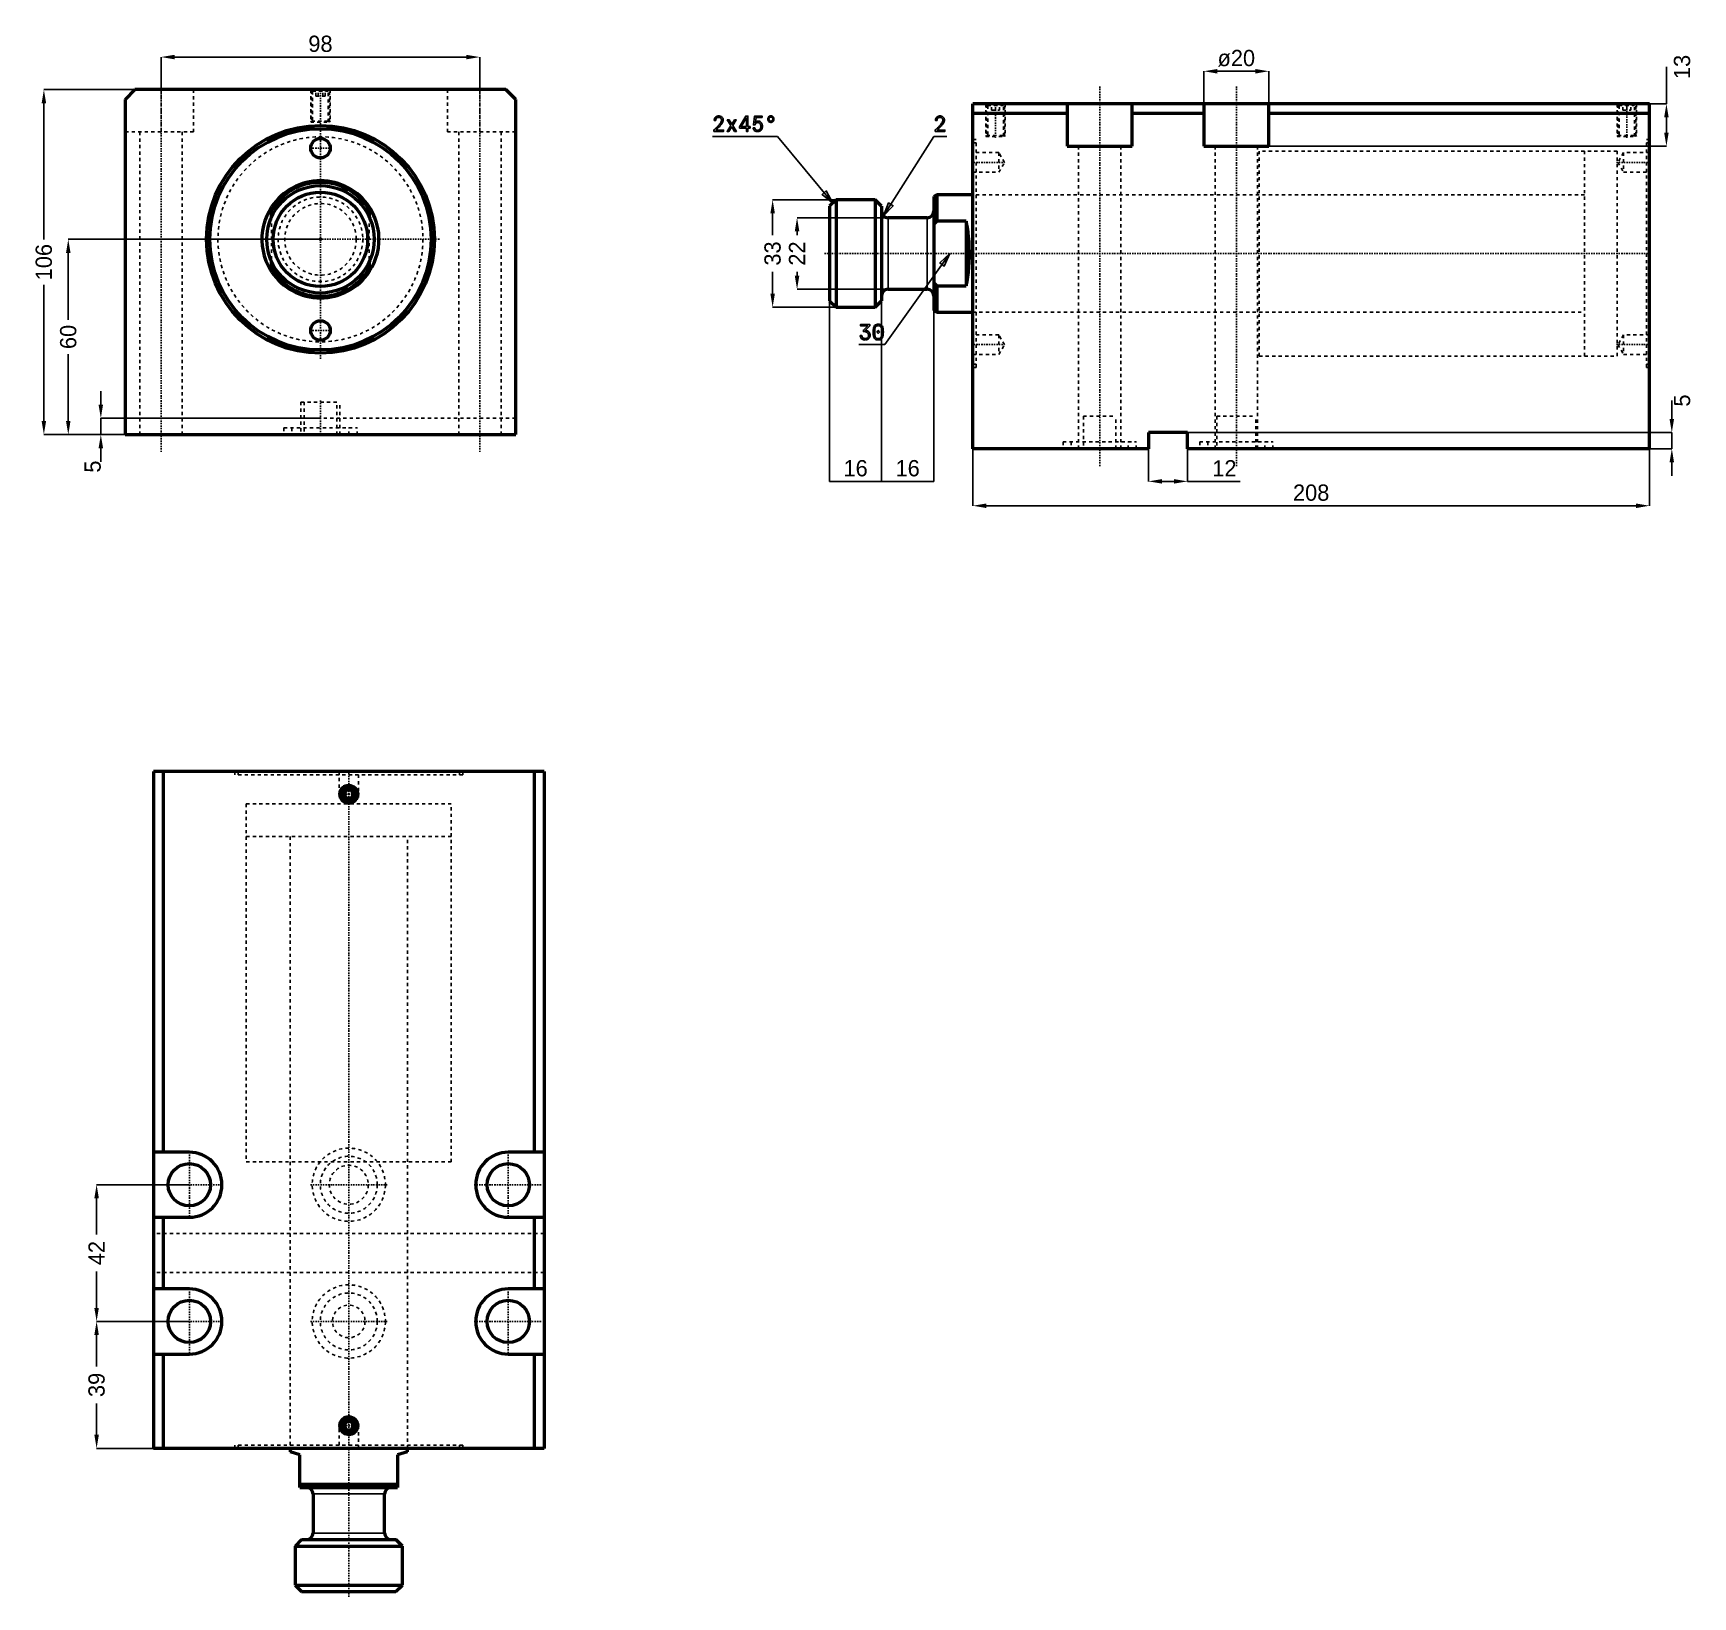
# Model space of a CAD drawing. Header units: millimetres. Extents: x -88 to 422, y -417 to 63.
import ezdxf

# ---------------------------------------------------------------- set-up
doc = ezdxf.new("R2010")
doc.units = ezdxf.units.MM
doc.linetypes.add('Center', pattern=[1.5, 0.45, -0.5, 0.05, -0.5])
doc.linetypes.add('Dashed', pattern=[2, 1, -1])
for name, color, linetype, lineweight in [('2d ConnectionPoints', 7, 'Continuous', 50), ('AM_0', 7, 'Continuous', 50), ('AM_4', 3, 'Continuous', 25), ('AM_5', 3, 'Continuous', 25), ('AM_7', 7, 'Center', 25), ('AM_9', 6, 'Dashed', 25)]:
    doc.layers.add(name, color=color, linetype=linetype, lineweight=lineweight)
doc.dimstyles.new('ISO-25', dxfattribs={"dimtxt": 2.5, "dimasz": 2.5, "dimexe": 1.25, "dimexo": 0.625, "dimtad": 1, "dimtxsty": 'Standard', "dimcen": 2.5, "dimadec": 0, "dimazin": 0, "dimtfac": 1, "dimtmove": 0, "dimatfit": 3, "dimfxl": 0, "dimarcsym": 0})

# ---------------------------------------------------------------- blocks, each defined once
blk = doc.blocks.new('1_JECX_MF_TLA_63_100_0_rod__0_in_JECX_MF_160_TLA_63_100_0__0')
at = {"layer": 'AM_0'}
for p, q in [((-15, 6.87), (-15, 9.95)), ((15, 9.95), (15, 6.87)), ((-15, -9.95), (-15, -6.87)), ((15, -6.87), (15, -9.95))]:
    blk.add_line(p, q, dxfattribs=at)
for points in [[(-15, 9.95), (-15.81, 8.6), (-16.5, 7.19), (-17.06, 5.73), (-17.5, 4.22), (-17.8, 2.68), (-17.97, 1.12), (-17.99, -0.45), (-17.89, -2.02), (-17.64, -3.57), (-17.26, -5.1), (-16.75, -6.58), (-16.12, -8.02), (-15.36, -9.39), (-15, -9.95)], [(15, -9.95), (15.81, -8.6), (16.5, -7.19), (17.06, -5.73), (17.5, -4.22), (17.8, -2.68), (17.97, -1.12), (17.99, 0.45), (17.89, 2.02), (17.64, 3.57), (17.26, 5.1), (16.75, 6.58), (16.12, 8.02), (15.36, 9.39), (15, 9.95)]]:
    blk.add_lwpolyline(points, dxfattribs=at)
for radius in [16.5, 14.5]:
    blk.add_circle((0, 0), radius, dxfattribs=at)
for radius, start, end in [(18, 33.5573, 146.4427), (17.5, 31.0027, 148.9973), (17.5, 211.0027, 328.9973), (18, 213.5573, 326.4427)]:
    blk.add_arc((0, 0), radius, start, end, dxfattribs=at)
at = {"layer": 'AM_9'}
for p, q in [((-15, 6.87), (-15, -6.87)), ((15, 6.87), (15, -6.87))]:
    blk.add_line(p, q, dxfattribs=at)
for radius in [13, 11]:
    blk.add_circle((0, 0), radius, dxfattribs=at)
blk = doc.blocks.new('2_JECX_MF_EXLA_63_100_0_body__0_in_JECX_MF_160_TLA_63_100_0__0')
at = {"layer": 'AM_0'}
for p, q in [((-57, 46), (-60, 43)), ((57, 46), (-57, 46)), ((60, 43), (57, 46)), ((-60, 43), (-60, -60)), ((60, -60), (60, 43)), ((-60, -60), (60, -60))]:
    blk.add_line(p, q, dxfattribs=at)
for centre, radius in [((0, 0), 35), ((0, 0), 34), ((0, 28), 3), ((0, -28), 3)]:
    blk.add_circle(centre, radius, dxfattribs=at)
at = {"layer": 'AM_5', "linetype": 'Dashed'}
for p, q in [((-3, 46), (-3, 36)), ((3, 46), (3, 36))]:
    blk.add_line(p, q, dxfattribs=at)
at = {"layer": 'AM_7'}
for p, q in [((-49, 51.3), (-49, -65.3)), ((49, 51.3), (49, -65.3)), ((0, -36.75), (0, 46.5)), ((-3.15, 28), (3.15, 28)), ((-36.75, 0), (36.75, 0)), ((-3.15, -28), (3.15, -28)), ((0, -49.5), (0, -60.5))]:
    blk.add_line(p, q, dxfattribs=at)
at = {"layer": 'AM_9'}
for p, q in [((-49, 33), (-49, 46)), ((-39, 33), (-39, 46)), ((-3, 46), (-2.73, 45.73)), ((-1.9, 46), (-2.4, 45.5)), ((-1.44, 44), (-1.44, 46)), ((-0.72, 44), (-0.72, 46)), ((0.72, 44), (0.72, 46)), ((1.44, 44), (1.44, 46)), ((2.4, 45.5), (1.9, 46)), ((2.73, 45.73), (3, 46)), ((39, 46), (39, 33)), ((49, 33), (49, 46)), ((-2.73, 45.73), (-2.73, 36.27)), ((-2.73, 45.73), (2.73, 45.73)), ((-2.4, 45.5), (2.4, 45.5)), ((-2.4, 45.5), (-2.4, 36)), ((-1.44, 44), (1.44, 44)), ((2.4, 36), (2.4, 45.5)), ((2.73, 36.27), (2.73, 45.73)), ((-2.73, 36.27), (-3, 36)), ((-3, 36), (3, 36)), ((-2.73, 36.27), (2.73, 36.27)), ((3, 36), (2.73, 36.27)), ((-60, 33), (-39, 33)), ((-55.5, 33), (-55.5, -60)), ((-42.5, -60), (-42.5, 33)), ((39, 33), (60, 33)), ((42.5, 33), (42.5, -60)), ((55.5, -60), (55.5, 33)), ((-6, -50), (6, -50)), ((-6, -50), (-6, -60)), ((-5, -50), (-5, -60)), ((5, -60), (5, -50)), ((6, -60), (6, -50)), ((60, -55), (-60, -55)), ((-11.25, -57.9), (11.25, -57.9)), ((-11.25, -57.9), (-11.25, -60)), ((-8.75, -57.9), (-8.75, -60)), ((8.75, -60), (8.75, -57.9)), ((11.25, -60), (11.25, -57.9))]:
    blk.add_line(p, q, dxfattribs=at)
blk.add_circle((0, 0), 31.5, dxfattribs=at)
blk = doc.blocks.new('*D3')
at = {"layer": 'AM_5', "color": 0, "lineweight": -2}
for p, q in [((-49, 46), (-49, 56)), ((-44.83, 56), (44.83, 56)), ((49, 46), (49, 56))]:
    blk.add_line(p, q, dxfattribs=at)
at = {"layer": 'AM_5', "color": 0}
for points in [[(-44.83, 56.69), (-44.83, 55.31), (-49, 56)], [(44.83, 55.31), (44.83, 56.69), (49, 56)]]:
    blk.add_solid(points, dxfattribs=at)
at = {"layer": 'Defpoints', "color": 0}
for p in [(49, 56), (-49, 46), (49, 46)]:
    blk.add_point(p, dxfattribs=at)
at = {"layer": 'AM_5', "color": 0, "insert": (0, 60.05), "char_height": 5, "attachment_point": 5}
blk.add_mtext('98', dxfattribs=at)
blk = doc.blocks.new('*D4')
at = {"layer": 'AM_5', "color": 0, "lineweight": -2}
for p, q in [((-57, 46), (-85, 46)), ((-85, 41.83), (-85, -0.03)), ((-85, -55.83), (-85, -13.97)), ((-60, -60), (-85, -60))]:
    blk.add_line(p, q, dxfattribs=at)
at = {"layer": 'AM_5', "color": 0}
for points in [[(-84.31, 41.83), (-85.69, 41.83), (-85, 46)], [(-85.69, -55.83), (-84.31, -55.83), (-85, -60)]]:
    blk.add_solid(points, dxfattribs=at)
at = {"layer": 'Defpoints', "color": 0}
for p in [(-57, 46), (-85, -60), (-60, -60)]:
    blk.add_point(p, dxfattribs=at)
at = {"layer": 'AM_5', "color": 0, "insert": (-85, -7), "char_height": 5, "attachment_point": 5, "rotation": 90}
blk.add_mtext('106', dxfattribs=at)
blk = doc.blocks.new('*D5')
at = {"layer": 'AM_5', "color": 0, "lineweight": -2}
for p, q in [((0, 0), (-77.5, 0)), ((-77.5, -4.17), (-77.5, -24.69)), ((-77.5, -55.83), (-77.5, -35.31)), ((-60, -60), (-77.5, -60))]:
    blk.add_line(p, q, dxfattribs=at)
at = {"layer": 'AM_5', "color": 0}
for points in [[(-76.81, -4.17), (-78.19, -4.17), (-77.5, 0)], [(-78.19, -55.83), (-76.81, -55.83), (-77.5, -60)]]:
    blk.add_solid(points, dxfattribs=at)
at = {"layer": 'Defpoints', "color": 0}
for p in [(0, 0), (-77.5, -60), (-60, -60)]:
    blk.add_point(p, dxfattribs=at)
at = {"layer": 'AM_5', "color": 0, "insert": (-77.5, -30), "char_height": 5, "attachment_point": 5, "rotation": 90}
blk.add_mtext('60', dxfattribs=at)
blk = doc.blocks.new('*D6')
at = {"layer": 'AM_5', "color": 0, "lineweight": -2}
for p, q in [((-67.5, -50.83), (-67.5, -46.67)), ((0, -55), (-67.5, -55)), ((-67.5, -55), (-67.5, -60)), ((-60, -60), (-67.5, -60)), ((-67.5, -64.17), (-67.5, -68.33))]:
    blk.add_line(p, q, dxfattribs=at)
at = {"layer": 'AM_5', "color": 0}
for points in [[(-68.19, -50.83), (-66.81, -50.83), (-67.5, -55)], [(-66.81, -64.17), (-68.19, -64.17), (-67.5, -60)]]:
    blk.add_solid(points, dxfattribs=at)
at = {"layer": 'Defpoints', "color": 0}
for p in [(0, -55), (-67.5, -60), (-60, -60)]:
    blk.add_point(p, dxfattribs=at)
at = {"layer": 'AM_5', "color": 0, "insert": (-70, -69.83), "char_height": 5, "attachment_point": 5, "rotation": 90}
blk.add_mtext('5', dxfattribs=at)
blk = doc.blocks.new('1_JECX_MF_TLA_63_100_0_rod__0_in_JECX_MF_160_TLA_63_100_0__4')
at = {"layer": 'AM_0'}
for p, q in [((-18, 0), (-18, -1.03)), ((18, -1.03), (18, 0)), ((-15, -2), (-18, -1.03)), ((-15, -12), (-15, -2)), ((18, -1.03), (15, -2)), ((15, -2), (15, -12)), ((-15, -11), (15, -11)), ((-15, -12), (15, -12)), ((-11, -14), (-11, -26)), ((11, -26), (11, -14)), ((-14.5, -28), (-16.5, -30)), ((-16.5, -30), (16.5, -30)), ((-16.5, -30), (-16.5, -42)), ((-14.5, -28), (14.5, -28)), ((16.5, -30), (14.5, -28)), ((16.5, -42), (16.5, -30)), ((-16.5, -42), (-14.5, -44)), ((-16.5, -42), (16.5, -42)), ((-14.5, -44), (14.5, -44)), ((14.5, -44), (16.5, -42))]:
    blk.add_line(p, q, dxfattribs=at)
for centre, start, end in [((-13, -14), 360, 90), ((13, -14), 90, 180), ((-13, -26), 270, 0), ((13, -26), 180, 270)]:
    blk.add_arc(centre, 2, start, end, dxfattribs=at)
at = {"layer": 'AM_4'}
for p, q in [((-11, -14), (11, -14)), ((-11, -26), (11, -26))]:
    blk.add_line(p, q, dxfattribs=at)
at = {"layer": 'AM_7'}
blk.add_line((0, -45.6), (0, 208.5), dxfattribs=at)
at = {"layer": 'AM_9'}
for p, q in [((-31.5, 198), (31.5, 198)), ((-31.5, 198), (-31.5, 188)), ((31.5, 188), (31.5, 198)), ((-31.5, 188), (31.5, 188)), ((-18, 188), (-18, 0)), ((18, 0), (18, 188))]:
    blk.add_line(p, q, dxfattribs=at)
blk = doc.blocks.new('2_JECX_MF_EXLA_63_100_0_body__0_in_JECX_MF_160_TLA_63_100_0__4')
at = {"layer": 'AM_0'}
for p, q in [((60, 208), (-60, 208)), ((-60, 208), (-60, 0)), ((-57, 208), (-57, 91)), ((57, 208), (57, 91)), ((60, 208), (60, 0)), ((-0.72, 202.25), (-1.44, 201)), ((-1.44, 201), (-0.72, 199.75)), ((0.72, 202.25), (-0.72, 202.25)), ((-0.72, 199.75), (0.72, 199.75)), ((1.44, 201), (0.72, 202.25)), ((0.72, 199.75), (1.44, 201)), ((-49, 91), (-60, 91)), ((60, 91), (49, 91)), ((-60, 71), (-49, 71)), ((-57, 71), (-57, 49)), ((49, 71), (60, 71)), ((57, 71), (57, 49)), ((-49, 49), (-60, 49)), ((60, 49), (49, 49)), ((-60, 29), (-49, 29)), ((-57, 29), (-57, 0)), ((49, 29), (60, 29)), ((57, 29), (57, 0)), ((-0.72, 8.25), (-1.44, 7)), ((-1.44, 7), (-0.72, 5.75)), ((0.72, 8.25), (-0.72, 8.25)), ((-0.72, 5.75), (0.72, 5.75)), ((1.44, 7), (0.72, 8.25)), ((0.72, 5.75), (1.44, 7)), ((60, 0), (-60, 0))]:
    blk.add_line(p, q, dxfattribs=at)
for centre, radius in [((0, 201), 2.73), ((0, 201), 2.4), ((0, 201), 1.9), ((-49, 81), 6.5), ((49, 81), 6.5), ((-49, 39), 6.5), ((49, 39), 6.5), ((0, 7), 2.73), ((0, 7), 2.4), ((0, 7), 1.9)]:
    blk.add_circle(centre, radius, dxfattribs=at)
for centre, start, end in [((-49, 81), 270, 90), ((49, 81), 90, 270), ((-49, 39), 270, 90), ((49, 39), 90, 270)]:
    blk.add_arc(centre, 10, start, end, dxfattribs=at)
at = {"layer": 'AM_5'}
for centre in [(0, 201), (0, 7)]:
    blk.add_arc(centre, 3, 75, 15, dxfattribs=at)
at = {"layer": 'AM_7'}
for p, q in [((-3.15, 201), (3.15, 201)), ((-49, 70.5), (-49, 91.5)), ((49, 70.5), (49, 91.5)), ((-59.5, 81), (-38.5, 81)), ((-11.81, 81), (11.81, 81)), ((38.5, 81), (59.5, 81)), ((-49, 28.5), (-49, 49.5)), ((49, 28.5), (49, 49.5)), ((-59.5, 39), (-38.5, 39)), ((-11.81, 39), (11.81, 39)), ((38.5, 39), (59.5, 39)), ((-3.15, 7), (3.15, 7))]:
    blk.add_line(p, q, dxfattribs=at)
at = {"layer": 'AM_9'}
for p, q in [((-35, 208), (-35, 207)), ((35, 207), (-35, 207)), ((-34, 208), (-34, 207)), ((-3, 208), (-3, 200)), ((3, 200), (3, 208)), ((34, 207), (34, 208)), ((35, 207), (35, 208)), ((-3, 200), (3, 200)), ((-3, 200), (0, 198.27)), ((0, 198.27), (3, 200)), ((-31.5, 198), (31.5, 198)), ((-31.5, 198), (-31.5, 88)), ((31.5, 88), (31.5, 198)), ((-31.5, 88), (31.5, 88)), ((-18, 88), (-18, 0)), ((18, 0), (18, 88)), ((60, 66), (-60, 66)), ((60, 54), (-60, 54)), ((0, 9.73), (-3, 8)), ((-3, 8), (3, 8)), ((-3, 8), (-3, 0)), ((3, 8), (0, 9.73)), ((3, 0), (3, 8)), ((35, 1), (-35, 1)), ((-35, 1), (-35, 0)), ((-34, 1), (-34, 0)), ((34, 0), (34, 1)), ((35, 0), (35, 1))]:
    blk.add_line(p, q, dxfattribs=at)
for centre, radius in [((0, 81), 11.25), ((0, 81), 8.75), ((0, 81), 6), ((0, 39), 11.25), ((0, 39), 8.75), ((0, 39), 5)]:
    blk.add_circle(centre, radius, dxfattribs=at)
blk = doc.blocks.new('*D12')
at = {"layer": 'AM_5', "color": 0, "lineweight": -2}
for p, q in [((-40.29, -290.49), (-68.79, -290.49)), ((-68.79, -294.66), (-68.79, -305.82)), ((-68.79, -328.32), (-68.79, -317.16)), ((-40.29, -332.49), (-68.79, -332.49))]:
    blk.add_line(p, q, dxfattribs=at)
at = {"layer": 'AM_5', "color": 0}
for points in [[(-69.49, -294.66), (-68.1, -294.66), (-68.79, -290.49)], [(-69.49, -328.32), (-68.1, -328.32), (-68.79, -332.49)]]:
    blk.add_solid(points, dxfattribs=at)
at = {"layer": 'Defpoints', "color": 0}
for p in [(-68.79, -290.49), (-40.29, -290.49), (-40.29, -332.49)]:
    blk.add_point(p, dxfattribs=at)
at = {"layer": 'AM_5', "color": 0, "insert": (-68.79, -311.49), "char_height": 5, "attachment_point": 5, "rotation": 90}
blk.add_mtext('42', dxfattribs=at)
blk = doc.blocks.new('*D13')
at = {"layer": 'AM_5', "color": 0, "lineweight": -2}
for p, q in [((-40.29, -332.49), (-68.79, -332.49)), ((-68.79, -336.66), (-68.79, -346.32)), ((-68.79, -367.32), (-68.79, -357.66)), ((-51.29, -371.49), (-68.79, -371.49))]:
    blk.add_line(p, q, dxfattribs=at)
at = {"layer": 'AM_5', "color": 0}
for points in [[(-69.49, -336.66), (-68.1, -336.66), (-68.79, -332.49)], [(-69.49, -367.32), (-68.1, -367.32), (-68.79, -371.49)]]:
    blk.add_solid(points, dxfattribs=at)
at = {"layer": 'Defpoints', "color": 0}
for p in [(-40.29, -332.49), (-68.79, -371.49), (-51.29, -371.49)]:
    blk.add_point(p, dxfattribs=at)
at = {"layer": 'AM_5', "color": 0, "insert": (-68.79, -351.99), "char_height": 5, "attachment_point": 5, "rotation": 90}
blk.add_mtext('39', dxfattribs=at)
blk = doc.blocks.new('1_JECX_MF_TLA_63_100_0_rod__0_in_JECX_MF_160_TLA_63_100_0__2')
at = {"layer": 'AM_0'}
for p, q in [((-42, 16.5), (-44, 14.5)), ((-30, 16.5), (-42, 16.5)), ((-42, 16.5), (-42, -16.5)), ((-28, 14.5), (-30, 16.5)), ((-30, 16.5), (-30, -16.5)), ((-11, 18), (-12, 17.5)), ((-12, 17.5), (-12, -17.5)), ((0, 18), (-11, 18)), ((-11, 18), (-11, 9.95)), ((-44, 14.5), (-44, -14.5)), ((-28, 14.5), (-28, -14.5)), ((-14, 11), (-26, 11)), ((-11, 9.95), (-12, 9.01)), ((-2, 9.95), (-11, 9.95)), ((-2, 9.95), (-2, -9.95)), ((-12, -9.01), (-11, -9.95)), ((-11, -9.95), (-2, -9.95)), ((-11, -9.95), (-11, -18)), ((-44, -14.5), (-42, -16.5)), ((-30, -16.5), (-28, -14.5)), ((-26, -11), (-14, -11)), ((-42, -16.5), (-30, -16.5)), ((-12, -17.5), (-11, -18)), ((-11, -18), (0, -18))]:
    blk.add_line(p, q, dxfattribs=at)
blk.add_lwpolyline([(-2, -9.95), (-1.74, -8.6), (-1.51, -7.19), (-1.33, -5.73), (-1.19, -4.22), (-1.09, -2.68), (-1.04, -1.12), (-1.03, 0.45), (-1.06, 2.02), (-1.14, 3.57), (-1.26, 5.1), (-1.43, 6.58), (-1.64, 8.02), (-1.88, 9.39), (-2, 9.95)], dxfattribs=at)
for centre, start, end in [((-26, 13), 180, 270), ((-14, 13), 270, 0), ((-26, -13), 90, 180), ((-14, -13), 360, 90)]:
    blk.add_arc(centre, 2, start, end, dxfattribs=at)
at = {"layer": 'AM_4'}
for p, q in [((-26, 11), (-26, -11)), ((-14, 11), (-14, -11))]:
    blk.add_line(p, q, dxfattribs=at)
at = {"layer": 'AM_7'}
blk.add_line((-45.6, 0), (208.5, 0), dxfattribs=at)
at = {"layer": 'AM_9'}
for p, q in [((198, 31.5), (188, 31.5)), ((188, 31.5), (188, -31.5)), ((198, 31.5), (198, -31.5)), ((188, 18), (0, 18)), ((0, -18), (188, -18)), ((188, -31.5), (198, -31.5))]:
    blk.add_line(p, q, dxfattribs=at)
blk = doc.blocks.new('2_JECX_MF_EXLA_63_100_0_body__0_in_JECX_MF_160_TLA_63_100_0__2')
at = {"layer": 'AM_0'}
for p, q in [((0, -60), (0, 46)), ((208, 46), (0, 46)), ((29, 46), (29, 33)), ((49, 33), (49, 46)), ((71, 46), (71, 33)), ((91, 33), (91, 46)), ((208, -60), (208, 46)), ((29, 43), (0, 43)), ((71, 43), (49, 43)), ((208, 43), (91, 43)), ((29, 33), (49, 33)), ((71, 33), (91, 33)), ((54, -55), (54, -60)), ((66, -55), (54, -55)), ((66, -60), (66, -55)), ((54, -60), (0, -60)), ((208, -60), (66, -60))]:
    blk.add_line(p, q, dxfattribs=at)
at = {"layer": 'AM_5', "linetype": 'Dashed'}
for p, q in [((4, 46), (4, 36)), ((10, 46), (10, 36)), ((198, 46), (198, 36)), ((204, 46), (204, 36))]:
    blk.add_line(p, q, dxfattribs=at)
at = {"layer": 'AM_7'}
for p, q in [((39, 51.3), (39, -65.3)), ((81, 51.3), (81, -65.3)), ((7, 46.5), (7, 35.5)), ((201, 35.5), (201, 46.5)), ((-0.49, 28), (10.22, 28)), ((197.78, 28), (208.49, 28)), ((-0.49, -28), (10.22, -28)), ((197.78, -28), (208.49, -28))]:
    blk.add_line(p, q, dxfattribs=at)
at = {"layer": 'AM_9'}
for p, q in [((4, 46), (4.27, 45.73)), ((5.1, 46), (4.6, 45.5)), ((5.75, 44), (5.75, 46)), ((7, 44), (7, 46)), ((8.25, 44), (8.25, 46)), ((9.4, 45.5), (8.9, 46)), ((9.73, 45.73), (10, 46)), ((198, 46), (198.27, 45.73)), ((199.1, 46), (198.6, 45.5)), ((199.75, 44), (199.75, 46)), ((201, 44), (201, 46)), ((202.25, 44), (202.25, 46)), ((203.4, 45.5), (202.9, 46)), ((203.73, 45.73), (204, 46)), ((4.27, 45.73), (4.27, 36.27)), ((4.27, 45.73), (9.73, 45.73)), ((4.6, 45.5), (9.4, 45.5)), ((4.6, 45.5), (4.6, 36)), ((5.75, 44), (8.25, 44)), ((9.4, 36), (9.4, 45.5)), ((9.73, 36.27), (9.73, 45.73)), ((198.27, 45.73), (198.27, 36.27)), ((198.27, 45.73), (203.73, 45.73)), ((198.6, 45.5), (198.6, 36)), ((198.6, 45.5), (203.4, 45.5)), ((199.75, 44), (202.25, 44)), ((203.4, 36), (203.4, 45.5)), ((203.73, 36.27), (203.73, 45.73)), ((4.27, 36.27), (4, 36)), ((4, 36), (10, 36)), ((4.27, 36.27), (9.73, 36.27)), ((10, 36), (9.73, 36.27)), ((198.27, 36.27), (198, 36)), ((198, 36), (204, 36)), ((198.27, 36.27), (203.73, 36.27)), ((204, 36), (203.73, 36.27)), ((1, 35), (0, 35)), ((1, 34), (0, 34)), ((8, 31), (0, 31)), ((1, -35), (1, 35)), ((9.73, 28), (8, 31)), ((8, 31), (8, 25)), ((32.5, 33), (32.5, -60)), ((45.5, -60), (45.5, 33)), ((74.5, 33), (74.5, -60)), ((87.5, -60), (87.5, 33)), ((198, 31.5), (88, 31.5)), ((88, 31.5), (88, -31.5)), ((198, 31.5), (198, -31.5)), ((200, 31), (198.27, 28)), ((208, 31), (200, 31)), ((200, 31), (200, 25)), ((207, -35), (207, 35)), ((208, 35), (207, 35)), ((208, 34), (207, 34)), ((8, 25), (9.73, 28)), ((198.27, 28), (200, 25)), ((0, 25), (8, 25)), ((200, 25), (208, 25)), ((88, 18), (0, 18)), ((0, -18), (88, -18)), ((8, -25), (0, -25)), ((9.73, -28), (8, -25)), ((8, -25), (8, -31)), ((200, -25), (198.27, -28)), ((208, -25), (200, -25)), ((200, -25), (200, -31)), ((8, -31), (9.73, -28)), ((198.27, -28), (200, -31)), ((0, -31), (8, -31)), ((0, -34), (1, -34)), ((0, -35), (1, -35)), ((88, -31.5), (198, -31.5)), ((200, -31), (208, -31)), ((207, -34), (208, -34)), ((207, -35), (208, -35)), ((34, -50), (44, -50)), ((34, -50), (34, -60)), ((44, -60), (44, -50)), ((75, -50), (87, -50)), ((75, -50), (75, -60)), ((87, -60), (87, -50)), ((27.75, -57.9), (50.25, -57.9)), ((27.75, -57.9), (27.75, -60)), ((30.25, -57.9), (30.25, -60)), ((47.75, -60), (47.75, -57.9)), ((50.25, -60), (50.25, -57.9)), ((69.75, -57.9), (92.25, -57.9)), ((69.75, -57.9), (69.75, -60)), ((72.25, -57.9), (72.25, -60)), ((89.75, -60), (89.75, -57.9)), ((92.25, -60), (92.25, -57.9))]:
    blk.add_line(p, q, dxfattribs=at)
blk = doc.blocks.new('*D26')
at = {"layer": 'AM_5', "color": 0, "lineweight": -2}
for p, q in [((271.46, 41.64), (271.46, 51.64)), ((275.63, 51.64), (287.3, 51.64)), ((291.46, 41.64), (291.46, 51.64))]:
    blk.add_line(p, q, dxfattribs=at)
at = {"layer": 'AM_5', "color": 0}
for points in [[(275.63, 52.33), (275.63, 50.94), (271.46, 51.64)], [(287.3, 52.33), (287.3, 50.94), (291.46, 51.64)]]:
    blk.add_solid(points, dxfattribs=at)
at = {"layer": 'Defpoints', "color": 0}
for p in [(291.46, 51.64), (271.46, 41.64), (291.46, 41.64)]:
    blk.add_point(p, dxfattribs=at)
at = {"layer": 'AM_5', "color": 0, "insert": (281.46, 55.64), "char_height": 5, "attachment_point": 5}
blk.add_mtext('ø20', dxfattribs=at)
blk = doc.blocks.new('*D27')
at = {"layer": 'AM_5', "color": 0, "lineweight": -2}
for p, q in [((413.63, 41.64), (413.63, 52.97)), ((291.46, 41.64), (413.63, 41.64)), ((413.63, 32.81), (413.63, 37.47)), ((291.46, 28.64), (413.63, 28.64))]:
    blk.add_line(p, q, dxfattribs=at)
at = {"layer": 'AM_5', "color": 0}
for points in [[(412.94, 37.47), (414.33, 37.47), (413.63, 41.64)], [(412.94, 32.81), (414.33, 32.81), (413.63, 28.64)]]:
    blk.add_solid(points, dxfattribs=at)
at = {"layer": 'Defpoints', "color": 0}
for p in [(291.46, 41.64), (413.63, 41.64), (291.46, 28.64)]:
    blk.add_point(p, dxfattribs=at)
at = {"layer": 'AM_5', "color": 0, "insert": (418.46, 52.97), "char_height": 5, "attachment_point": 5, "rotation": 90}
blk.add_mtext('13', dxfattribs=at)
blk = doc.blocks.new('*D28')
at = {"layer": 'AM_5', "color": 0, "lineweight": -2}
for p, q in [((200.46, -64.36), (200.46, -81.86)), ((408.46, -64.36), (408.46, -81.86)), ((204.63, -81.86), (404.3, -81.86))]:
    blk.add_line(p, q, dxfattribs=at)
at = {"layer": 'AM_5', "color": 0}
for points in [[(204.63, -81.17), (204.63, -82.56), (200.46, -81.86)], [(404.3, -81.17), (404.3, -82.56), (408.46, -81.86)]]:
    blk.add_solid(points, dxfattribs=at)
at = {"layer": 'Defpoints', "color": 0}
for p in [(200.46, -64.36), (408.46, -64.36), (408.46, -81.86)]:
    blk.add_point(p, dxfattribs=at)
at = {"layer": 'AM_5', "color": 0, "insert": (304.46, -77.86), "char_height": 5, "attachment_point": 5}
blk.add_mtext('208', dxfattribs=at)
blk = doc.blocks.new('*D29')
at = {"layer": 'AM_5', "color": 0, "lineweight": -2}
for p, q in [((172.46, -18.86), (172.46, -74.36)), ((188.46, -17.36), (188.46, -74.36)), ((172.46, -74.36), (188.46, -74.36))]:
    blk.add_line(p, q, dxfattribs=at)
at = {"layer": 'Defpoints', "color": 0}
for p in [(172.46, -18.86), (188.46, -17.36), (188.46, -74.36)]:
    blk.add_point(p, dxfattribs=at)
at = {"layer": 'AM_5', "color": 0, "insert": (180.46, -70.36), "char_height": 5, "attachment_point": 5}
blk.add_mtext('16', dxfattribs=at)
blk = doc.blocks.new('*D30')
at = {"layer": 'AM_5', "color": 0, "lineweight": -2}
for p, q in [((156.46, -18.86), (156.46, -74.36)), ((172.46, -18.86), (172.46, -74.36)), ((156.46, -74.36), (172.46, -74.36))]:
    blk.add_line(p, q, dxfattribs=at)
at = {"layer": 'Defpoints', "color": 0}
for p in [(156.46, -18.86), (172.46, -18.86), (172.46, -74.36)]:
    blk.add_point(p, dxfattribs=at)
at = {"layer": 'AM_5', "color": 0, "insert": (164.46, -70.36), "char_height": 5, "attachment_point": 5}
blk.add_mtext('16', dxfattribs=at)
blk = doc.blocks.new('*D31')
at = {"layer": 'AM_5', "color": 0, "lineweight": -2}
for p, q in [((158.46, 12.14), (138.96, 12.14)), ((138.96, 7.97), (138.96, 1.31)), ((138.96, -16.69), (138.96, -10.03)), ((158.46, -20.86), (138.96, -20.86))]:
    blk.add_line(p, q, dxfattribs=at)
at = {"layer": 'AM_5', "color": 0}
for points in [[(138.27, 7.97), (139.66, 7.97), (138.96, 12.14)], [(138.27, -16.69), (139.66, -16.69), (138.96, -20.86)]]:
    blk.add_solid(points, dxfattribs=at)
at = {"layer": 'Defpoints', "color": 0}
for p in [(138.96, 12.14), (158.46, 12.14), (158.46, -20.86)]:
    blk.add_point(p, dxfattribs=at)
at = {"layer": 'AM_5', "color": 0, "insert": (138.96, -4.36), "char_height": 5, "attachment_point": 5, "rotation": 90}
blk.add_mtext('33', dxfattribs=at)
blk = doc.blocks.new('*D32')
at = {"layer": 'AM_5', "color": 0, "lineweight": -2}
for p, q in [((174.46, 6.64), (146.46, 6.64)), ((146.46, 2.47), (146.46, 1.31)), ((146.46, -11.19), (146.46, -10.03)), ((174.46, -15.36), (146.46, -15.36))]:
    blk.add_line(p, q, dxfattribs=at)
at = {"layer": 'AM_5', "color": 0}
for points in [[(145.77, 2.47), (147.16, 2.47), (146.46, 6.64)], [(145.77, -11.19), (147.16, -11.19), (146.46, -15.36)]]:
    blk.add_solid(points, dxfattribs=at)
at = {"layer": 'Defpoints', "color": 0}
for p in [(146.46, 6.64), (174.46, 6.64), (174.46, -15.36)]:
    blk.add_point(p, dxfattribs=at)
at = {"layer": 'AM_5', "color": 0, "insert": (146.46, -4.36), "char_height": 5, "attachment_point": 5, "rotation": 90}
blk.add_mtext('22', dxfattribs=at)
blk = doc.blocks.new('*D33')
at = {"layer": 'AM_5', "color": 0, "lineweight": -2}
for p, q in [((254.46, -59.36), (254.46, -74.36)), ((266.46, -64.36), (266.46, -74.36)), ((258.63, -74.36), (262.3, -74.36)), ((266.46, -74.36), (282.63, -74.36))]:
    blk.add_line(p, q, dxfattribs=at)
at = {"layer": 'AM_5', "color": 0}
for points in [[(258.63, -73.67), (258.63, -75.06), (254.46, -74.36)], [(262.3, -73.67), (262.3, -75.06), (266.46, -74.36)]]:
    blk.add_solid(points, dxfattribs=at)
at = {"layer": 'Defpoints', "color": 0}
for p in [(254.46, -59.36), (266.46, -64.36), (266.46, -74.36)]:
    blk.add_point(p, dxfattribs=at)
at = {"layer": 'AM_5', "color": 0, "insert": (277.8, -70.36), "char_height": 5, "attachment_point": 5}
blk.add_mtext('12', dxfattribs=at)
blk = doc.blocks.new('*D34')
at = {"layer": 'AM_5', "color": 0, "lineweight": -2}
for p, q in [((415.3, -55.19), (415.3, -49.53)), ((254.46, -59.36), (415.3, -59.36)), ((415.3, -64.36), (415.3, -59.36)), ((266.46, -64.36), (415.3, -64.36)), ((415.3, -68.53), (415.3, -72.69))]:
    blk.add_line(p, q, dxfattribs=at)
at = {"layer": 'AM_5', "color": 0}
for points in [[(414.6, -55.19), (415.99, -55.19), (415.3, -59.36)], [(414.6, -68.53), (415.99, -68.53), (415.3, -64.36)]]:
    blk.add_solid(points, dxfattribs=at)
at = {"layer": 'Defpoints', "color": 0}
for p in [(254.46, -59.36), (266.46, -64.36), (415.3, -64.36)]:
    blk.add_point(p, dxfattribs=at)
at = {"layer": 'AM_5', "color": 0, "insert": (418.46, -49.53), "char_height": 5, "attachment_point": 5, "rotation": 90}
blk.add_mtext('5', dxfattribs=at)

msp = doc.modelspace()

# ---------------------------------------------------------------- linework, layer by layer
at = {"layer": '2d ConnectionPoints'}
for p in [(0, 0), (200.464, -4.362), (8.709, -371.49)]:
    msp.add_point(p, dxfattribs=at)
at = {"layer": 'AM_5'}
for p, q in [((120.464, 31.638), (140.464, 31.638)), ((140.464, 31.638), (157.464, 11.138)), ((188.464, 31.638), (173.05, 7.224)), ((192.464, 31.638), (188.464, 31.638)), ((173.464, -32.362), (193.464, -4.362)), ((165.464, -32.362), (173.464, -32.362))]:
    msp.add_line(p, q, dxfattribs=at)
for points in [[(121.111, 33.749), (121.111, 33.749), (121.325, 33.945), (121.63, 34.231), (121.63, 34.231), (121.916, 34.508), (122.096, 34.687), (122.096, 34.687), (122.268, 34.868), (122.515, 35.152), (122.515, 35.152), (122.748, 35.452), (122.895, 35.66), (122.895, 35.66), (123.025, 35.868), (123.166, 36.164), (123.166, 36.164), (123.242, 36.441), (123.256, 36.616), (123.256, 36.616), (123.252, 36.714), (123.229, 36.852), (123.229, 36.852), (123.185, 36.981), (123.146, 37.061), (123.146, 37.061), (123.098, 37.136), (123.014, 37.234), (123.014, 37.234), (122.916, 37.317), (122.842, 37.363), (122.842, 37.363), (122.763, 37.402), (122.637, 37.444), (122.637, 37.444), (122.502, 37.466), (122.408, 37.471), (122.408, 37.471), (122.304, 37.466), (122.156, 37.443), (122.156, 37.443), (122.019, 37.4), (121.933, 37.36), (121.933, 37.36), (121.854, 37.312), (121.748, 37.225), (121.748, 37.225), (121.659, 37.12), (121.608, 37.04), (121.608, 37.04), (121.566, 36.953), (121.521, 36.811), (121.521, 36.811), (121.496, 36.656), (121.491, 36.544), (121.004, 36.544), (121.004, 36.544), (121.011, 36.711), (121.051, 36.943), (121.051, 36.943), (121.125, 37.154), (121.192, 37.282), (121.192, 37.282), (121.273, 37.4), (121.414, 37.554), (121.414, 37.554), (121.578, 37.681), (121.701, 37.75), (121.701, 37.75), (121.832, 37.808), (122.038, 37.87), (122.038, 37.87), (122.256, 37.903), (122.408, 37.909), (122.408, 37.909), (122.55, 37.903), (122.756, 37.872), (122.756, 37.872), (122.954, 37.814), (123.081, 37.76), (123.081, 37.76), (123.2, 37.695), (123.361, 37.576), (123.361, 37.576), (123.5, 37.431), (123.58, 37.321), (123.58, 37.321), (123.647, 37.201), (123.72, 37.006), (123.72, 37.006), (123.759, 36.792), (123.766, 36.639), (123.766, 36.639), (123.755, 36.465), (123.697, 36.199), (123.697, 36.199), (123.59, 35.925), (123.49, 35.738), (123.49, 35.738), (123.376, 35.553), (123.191, 35.284), (123.191, 35.284), (122.989, 35.027), (122.845, 34.863), (122.845, 34.863), (122.69, 34.695), (122.43, 34.424), (122.43, 34.424), (122.137, 34.129), (121.924, 33.918), (121.579, 33.58), (123.906, 33.577), (123.906, 33.138), (120.939, 33.138), (120.939, 33.593), (121.111, 33.749)], [(126.135, 34.923), (125.036, 36.713), (125.605, 36.713), (126.424, 35.358), (127.285, 36.713), (127.802, 36.713), (126.717, 34.965), (127.854, 33.138), (127.279, 33.138), (126.414, 34.542), (125.501, 33.138), (124.975, 33.138), (126.135, 34.923)], [(130.889, 34.178), (128.783, 34.178), (128.783, 34.601), (130.7, 37.851), (131.344, 37.851), (131.344, 34.617), (132.046, 34.617), (132.046, 34.178), (131.344, 34.178), (131.344, 33.138), (130.889, 33.138), (130.889, 34.178)], [(130.895, 34.617), (130.895, 37.305), (129.342, 34.617), (130.895, 34.617)], [(134.346, 33.08), (134.346, 33.08), (134.2, 33.085), (133.99, 33.111), (133.99, 33.111), (133.794, 33.16), (133.67, 33.205), (133.67, 33.205), (133.554, 33.261), (133.398, 33.365), (133.398, 33.365), (133.265, 33.494), (133.188, 33.593), (133.188, 33.593), (133.123, 33.704), (133.052, 33.891), (133.052, 33.891), (133.014, 34.102), (133.007, 34.256), (133.514, 34.256), (133.514, 34.256), (133.524, 34.111), (133.573, 33.92), (133.573, 33.92), (133.665, 33.763), (133.75, 33.678), (133.75, 33.678), (133.85, 33.608), (134.022, 33.532), (134.022, 33.532), (134.219, 33.491), (134.366, 33.483), (134.366, 33.483), (134.491, 33.49), (134.663, 33.526), (134.663, 33.526), (134.815, 33.593), (134.905, 33.655), (134.905, 33.655), (134.986, 33.728), (135.091, 33.854), (135.091, 33.854), (135.176, 33.999), (135.22, 34.107), (135.22, 34.107), (135.257, 34.221), (135.296, 34.399), (135.296, 34.399), (135.317, 34.587), (135.321, 34.718), (135.321, 34.718), (135.317, 34.837), (135.297, 35.011), (135.297, 35.011), (135.259, 35.178), (135.224, 35.285), (135.224, 35.285), (135.181, 35.387), (135.101, 35.524), (135.101, 35.524), (135.003, 35.643), (134.928, 35.712), (134.928, 35.712), (134.845, 35.771), (134.706, 35.834), (134.706, 35.834), (134.55, 35.868), (134.437, 35.875), (134.437, 35.875), (134.317, 35.867), (134.146, 35.825), (134.146, 35.825), (133.989, 35.748), (133.891, 35.677), (133.891, 35.677), (133.803, 35.592), (133.693, 35.442), (133.693, 35.442), (133.611, 35.266), (133.573, 35.134), (133.079, 35.134), (133.417, 37.864), (135.711, 37.864), (135.711, 37.441), (133.878, 37.441), (133.67, 35.878), (133.67, 35.878), (133.739, 35.962), (133.846, 36.072), (133.846, 36.072), (133.959, 36.162), (134.037, 36.211), (134.037, 36.211), (134.119, 36.252), (134.253, 36.295), (134.253, 36.295), (134.398, 36.319), (134.502, 36.323), (134.502, 36.323), (134.662, 36.315), (134.884, 36.27), (134.884, 36.27), (135.087, 36.186), (135.211, 36.109), (135.211, 36.109), (135.325, 36.017), (135.474, 35.856), (135.474, 35.856), (135.598, 35.667), (135.666, 35.526), (135.666, 35.526), (135.722, 35.375), (135.783, 35.136), (135.783, 35.136), (135.815, 34.882), (135.822, 34.705), (135.822, 34.705), (135.814, 34.518), (135.775, 34.254), (135.775, 34.254), (135.703, 34.01), (135.636, 33.858), (135.636, 33.858), (135.556, 33.717), (135.414, 33.53), (135.414, 33.53), (135.244, 33.373), (135.116, 33.285), (135.116, 33.285), (134.978, 33.211), (134.756, 33.131), (134.756, 33.131), (134.516, 33.088), (134.346, 33.08)], [(138.421, 35.933), (138.421, 35.933), (138.318, 35.939), (138.171, 35.967), (138.171, 35.967), (138.03, 36.02), (137.94, 36.068), (137.94, 36.068), (137.855, 36.126), (137.742, 36.227), (137.742, 36.227), (137.645, 36.345), (137.589, 36.434), (137.589, 36.434), (137.542, 36.528), (137.491, 36.674), (137.491, 36.674), (137.464, 36.828), (137.459, 36.934), (137.459, 36.934), (137.464, 37.041), (137.491, 37.194), (137.491, 37.194), (137.542, 37.341), (137.589, 37.435), (137.589, 37.435), (137.645, 37.523), (137.742, 37.642), (137.742, 37.642), (137.855, 37.743), (137.94, 37.801), (137.94, 37.801), (138.03, 37.849), (138.171, 37.902), (138.171, 37.902), (138.318, 37.93), (138.421, 37.935), (138.421, 37.935), (138.523, 37.93), (138.671, 37.902), (138.671, 37.902), (138.811, 37.849), (138.9, 37.801), (138.9, 37.801), (138.984, 37.743), (139.097, 37.642), (139.097, 37.642), (139.193, 37.524), (139.248, 37.437), (139.248, 37.437), (139.294, 37.343), (139.344, 37.196), (139.344, 37.196), (139.371, 37.042), (139.376, 36.934), (139.376, 36.934), (139.371, 36.827), (139.344, 36.672), (139.344, 36.672), (139.294, 36.526), (139.248, 36.432), (139.248, 36.432), (139.193, 36.344), (139.097, 36.227), (139.097, 36.227), (138.984, 36.126), (138.9, 36.068), (138.9, 36.068), (138.811, 36.02), (138.671, 35.967), (138.671, 35.967), (138.523, 35.939), (138.421, 35.933)], [(138.421, 36.33), (138.421, 36.33), (138.482, 36.333), (138.571, 36.35), (138.571, 36.35), (138.656, 36.382), (138.71, 36.411), (138.71, 36.411), (138.761, 36.446), (138.83, 36.507), (138.83, 36.507), (138.888, 36.579), (138.921, 36.632), (138.921, 36.632), (138.95, 36.689), (138.98, 36.778), (138.98, 36.778), (138.996, 36.87), (138.999, 36.934), (138.999, 36.934), (138.996, 36.999), (138.98, 37.091), (138.98, 37.091), (138.95, 37.18), (138.921, 37.237), (138.921, 37.237), (138.888, 37.29), (138.83, 37.362), (138.83, 37.362), (138.761, 37.423), (138.71, 37.458), (138.71, 37.458), (138.656, 37.487), (138.571, 37.519), (138.571, 37.519), (138.482, 37.536), (138.421, 37.539), (138.421, 37.539), (138.359, 37.536), (138.27, 37.519), (138.27, 37.519), (138.185, 37.487), (138.13, 37.458), (138.13, 37.458), (138.078, 37.423), (138.009, 37.362), (138.009, 37.362), (137.95, 37.29), (137.916, 37.237), (137.916, 37.237), (137.887, 37.18), (137.856, 37.091), (137.856, 37.091), (137.839, 36.999), (137.836, 36.934), (137.836, 36.934), (137.839, 36.87), (137.856, 36.778), (137.856, 36.778), (137.887, 36.689), (137.916, 36.632), (137.916, 36.632), (137.95, 36.579), (138.009, 36.507), (138.009, 36.507), (138.078, 36.446), (138.13, 36.411), (138.13, 36.411), (138.185, 36.382), (138.27, 36.35), (138.27, 36.35), (138.359, 36.333), (138.421, 36.33)], [(189.111, 33.749), (189.111, 33.749), (189.325, 33.945), (189.63, 34.231), (189.63, 34.231), (189.916, 34.508), (190.096, 34.687), (190.096, 34.687), (190.268, 34.868), (190.515, 35.152), (190.515, 35.152), (190.748, 35.452), (190.895, 35.66), (190.895, 35.66), (191.025, 35.868), (191.166, 36.164), (191.166, 36.164), (191.242, 36.441), (191.256, 36.616), (191.256, 36.616), (191.252, 36.714), (191.229, 36.852), (191.229, 36.852), (191.185, 36.981), (191.146, 37.061), (191.146, 37.061), (191.098, 37.136), (191.014, 37.234), (191.014, 37.234), (190.916, 37.317), (190.842, 37.363), (190.842, 37.363), (190.763, 37.402), (190.637, 37.444), (190.637, 37.444), (190.502, 37.466), (190.408, 37.471), (190.408, 37.471), (190.304, 37.466), (190.156, 37.443), (190.156, 37.443), (190.019, 37.4), (189.933, 37.36), (189.933, 37.36), (189.854, 37.312), (189.748, 37.225), (189.748, 37.225), (189.659, 37.12), (189.608, 37.04), (189.608, 37.04), (189.566, 36.953), (189.521, 36.811), (189.521, 36.811), (189.496, 36.656), (189.491, 36.544), (189.004, 36.544), (189.004, 36.544), (189.011, 36.711), (189.051, 36.943), (189.051, 36.943), (189.125, 37.154), (189.192, 37.282), (189.192, 37.282), (189.273, 37.4), (189.414, 37.554), (189.414, 37.554), (189.578, 37.681), (189.701, 37.75), (189.701, 37.75), (189.832, 37.808), (190.038, 37.87), (190.038, 37.87), (190.256, 37.903), (190.408, 37.909), (190.408, 37.909), (190.55, 37.903), (190.756, 37.872), (190.756, 37.872), (190.954, 37.814), (191.081, 37.76), (191.081, 37.76), (191.2, 37.695), (191.361, 37.576), (191.361, 37.576), (191.5, 37.431), (191.58, 37.321), (191.58, 37.321), (191.647, 37.201), (191.72, 37.006), (191.72, 37.006), (191.759, 36.792), (191.766, 36.639), (191.766, 36.639), (191.755, 36.465), (191.697, 36.199), (191.697, 36.199), (191.59, 35.925), (191.49, 35.738), (191.49, 35.738), (191.376, 35.553), (191.191, 35.284), (191.191, 35.284), (190.989, 35.027), (190.845, 34.863), (190.845, 34.863), (190.69, 34.695), (190.43, 34.424), (190.43, 34.424), (190.137, 34.129), (189.924, 33.918), (189.579, 33.58), (191.906, 33.577), (191.906, 33.138), (188.939, 33.138), (188.939, 33.593), (189.111, 33.749)], [(157.464, 11.138), (154.163, 13.814), (155.446, 14.878), (157.464, 11.138)], [(173.05, 7.224), (174.57, 11.192), (175.979, 10.303), (173.05, 7.224)], [(193.464, -4.362), (191.721, -8.236), (190.364, -7.268), (193.464, -4.362)], [(166.397, -29.555), (166.397, -29.555), (166.403, -29.665), (166.432, -29.82), (166.432, -29.82), (166.486, -29.962), (166.535, -30.049), (166.535, -30.049), (166.594, -30.13), (166.697, -30.236), (166.697, -30.236), (166.816, -30.325), (166.904, -30.374), (166.904, -30.374), (166.998, -30.415), (167.143, -30.459), (167.143, -30.459), (167.294, -30.483), (167.398, -30.488), (167.398, -30.488), (167.509, -30.483), (167.669, -30.459), (167.669, -30.459), (167.822, -30.414), (167.921, -30.372), (167.921, -30.372), (168.015, -30.322), (168.141, -30.233), (168.141, -30.233), (168.249, -30.125), (168.311, -30.044), (168.311, -30.044), (168.364, -29.956), (168.421, -29.815), (168.421, -29.815), (168.452, -29.663), (168.458, -29.555), (168.458, -29.555), (168.449, -29.401), (168.406, -29.189), (168.406, -29.189), (168.327, -28.999), (168.253, -28.884), (168.253, -28.884), (168.165, -28.78), (168.01, -28.643), (168.01, -28.643), (167.829, -28.532), (167.692, -28.471), (167.692, -28.471), (167.546, -28.421), (167.312, -28.368), (167.312, -28.368), (167.062, -28.339), (166.885, -28.333), (166.885, -27.878), (168.204, -26.585), (166.001, -26.585), (166.001, -26.149), (168.822, -26.149), (168.822, -26.604), (167.473, -27.937), (167.473, -27.937), (167.767, -28.004), (168.142, -28.151), (168.142, -28.151), (168.437, -28.353), (168.589, -28.517), (168.589, -28.517), (168.71, -28.699), (168.842, -28.996), (168.842, -28.996), (168.912, -29.322), (168.926, -29.555), (168.926, -29.555), (168.917, -29.723), (168.869, -29.958), (168.869, -29.958), (168.78, -30.171), (168.698, -30.301), (168.698, -30.301), (168.602, -30.42), (168.438, -30.576), (168.438, -30.576), (168.25, -30.704), (168.112, -30.774), (168.112, -30.774), (167.967, -30.831), (167.744, -30.893), (167.744, -30.893), (167.515, -30.927), (167.359, -30.933), (167.359, -30.933), (167.208, -30.927), (166.988, -30.894), (166.988, -30.894), (166.778, -30.832), (166.643, -30.775), (166.643, -30.775), (166.514, -30.706), (166.342, -30.579), (166.342, -30.579), (166.193, -30.424), (166.106, -30.306), (166.106, -30.306), (166.033, -30.176), (165.954, -29.962), (165.954, -29.962), (165.911, -29.725), (165.903, -29.555), (166.397, -29.555)], [(171.411, -30.927), (171.411, -30.927), (171.166, -30.915), (170.843, -30.852), (170.843, -30.852), (170.575, -30.735), (170.426, -30.628), (170.426, -30.628), (170.299, -30.499), (170.141, -30.273), (170.141, -30.273), (170.023, -30.007), (169.967, -29.807), (169.967, -29.807), (169.924, -29.587), (169.878, -29.217), (169.878, -29.217), (169.853, -28.797), (169.848, -28.489), (169.848, -28.489), (169.853, -28.189), (169.878, -27.777), (169.878, -27.777), (169.925, -27.413), (169.968, -27.196), (169.968, -27.196), (170.025, -26.998), (170.144, -26.734), (170.144, -26.734), (170.303, -26.509), (170.431, -26.381), (170.431, -26.381), (170.58, -26.274), (170.848, -26.158), (170.848, -26.158), (171.168, -26.096), (171.411, -26.084), (171.411, -26.084), (171.655, -26.096), (171.977, -26.158), (171.977, -26.158), (172.245, -26.274), (172.394, -26.381), (172.394, -26.381), (172.523, -26.509), (172.682, -26.733), (172.682, -26.733), (172.801, -26.997), (172.859, -27.194), (172.859, -27.194), (172.903, -27.411), (172.95, -27.775), (172.95, -27.775), (172.976, -28.188), (172.981, -28.489), (172.981, -28.489), (172.976, -28.792), (172.949, -29.208), (172.949, -29.208), (172.9, -29.578), (172.854, -29.799), (172.854, -29.799), (172.795, -30), (172.673, -30.269), (172.673, -30.269), (172.512, -30.497), (172.383, -30.626), (172.383, -30.626), (172.234, -30.734), (171.968, -30.851), (171.968, -30.851), (171.651, -30.915), (171.411, -30.927)], [(171.411, -30.498), (171.411, -30.498), (171.582, -30.487), (171.808, -30.433), (171.808, -30.433), (171.997, -30.331), (172.102, -30.238), (172.102, -30.238), (172.192, -30.127), (172.304, -29.934), (172.304, -29.934), (172.387, -29.711), (172.427, -29.545), (172.427, -29.545), (172.457, -29.365), (172.489, -29.065), (172.489, -29.065), (172.506, -28.731), (172.51, -28.489), (172.51, -28.489), (172.507, -28.233), (172.491, -27.887), (172.491, -27.887), (172.463, -27.586), (172.437, -27.412), (172.437, -27.412), (172.401, -27.254), (172.322, -27.043), (172.322, -27.043), (172.213, -26.863), (172.125, -26.76), (172.125, -26.76), (172.02, -26.673), (171.827, -26.58), (171.827, -26.58), (171.592, -26.529), (171.411, -26.52), (171.411, -26.52), (171.232, -26.529), (170.998, -26.58), (170.998, -26.58), (170.807, -26.673), (170.703, -26.76), (170.703, -26.76), (170.614, -26.863), (170.506, -27.043), (170.506, -27.043), (170.428, -27.254), (170.392, -27.412), (170.392, -27.412), (170.366, -27.586), (170.337, -27.887), (170.337, -27.887), (170.322, -28.233), (170.319, -28.489), (170.319, -28.489), (170.322, -28.733), (170.339, -29.069), (170.339, -29.069), (170.37, -29.369), (170.399, -29.549), (170.399, -29.549), (170.437, -29.713), (170.519, -29.935), (170.519, -29.935), (170.629, -30.127), (170.719, -30.238), (170.719, -30.238), (170.824, -30.331), (171.012, -30.433), (171.012, -30.433), (171.239, -30.487), (171.411, -30.498)], [(170.976, -28.489), (171.411, -28.002), (171.847, -28.489), (171.411, -28.931), (170.976, -28.489)]]:
    msp.add_lwpolyline(points, dxfattribs=at)

# ---------------------------------------------------------------- block references
for name, p in [('2_JECX_MF_EXLA_63_100_0_body__0_in_JECX_MF_160_TLA_63_100_0__0', (0, 0)), ('2_JECX_MF_EXLA_63_100_0_body__0_in_JECX_MF_160_TLA_63_100_0__2', (200.464, -4.362)), ('1_JECX_MF_TLA_63_100_0_rod__0_in_JECX_MF_160_TLA_63_100_0__2', (200.464, -4.362)), ('1_JECX_MF_TLA_63_100_0_rod__0_in_JECX_MF_160_TLA_63_100_0__0', (0, 0)), ('1_JECX_MF_TLA_63_100_0_rod__0_in_JECX_MF_160_TLA_63_100_0__4', (8.709, -371.49)), ('2_JECX_MF_EXLA_63_100_0_body__0_in_JECX_MF_160_TLA_63_100_0__4', (8.709, -371.49))]:
    msp.add_blockref(name, p)

# ---------------------------------------------------------------- dimensions: what is measured, and where the dimension line sits
for base, p1, p2, text, override, picture, middle in [((49, 56), (-49, 46), (49, 46), '98', {"dimtxt": 5, "dimasz": 4.166667, "dimexe": 0, "dimexo": 0, "dimgap": 1.5}, '*D3', (0, 56)), ((291.464, 51.638), (271.464, 41.638), (291.464, 41.638), 'ø20', {"dimtxt": 5, "dimasz": 4.166667, "dimexe": 0, "dimexo": 0, "dimgap": 1.5}, '*D26', (281.464, 51.638)), ((172.464, -74.362), (156.464, -18.862), (172.464, -18.862), '16', {"dimtxt": 5, "dimasz": 0, "dimexe": 0, "dimexo": 0, "dimgap": 1.5}, '*D30', (164.464, -74.362)), ((188.464, -74.362), (172.464, -18.862), (188.464, -17.362), '16', {"dimtxt": 5, "dimasz": 0, "dimexe": 0, "dimexo": 0, "dimgap": 1.5}, '*D29', (180.464, -74.362)), ((266.464, -74.362), (254.464, -59.362), (266.464, -64.362), '12', {"dimtxt": 5, "dimasz": 4.166667, "dimexe": 0, "dimexo": 0, "dimgap": 1.5}, '*D33', (277.798, -74.362)), ((408.464, -81.862), (200.464, -64.362), (408.464, -64.362), '208', {"dimtxt": 5, "dimasz": 4.166667, "dimexe": 0, "dimexo": 0, "dimgap": 1.5}, '*D28', (304.464, -81.862))]:
    dim = msp.add_linear_dim(base=base, p1=p1, p2=p2, text=text, dimstyle='ISO-25', override=override, dxfattribs=at)
    dim.commit()
    dim.dimension.update_dxf_attribs({"geometry": picture, "text_midpoint": middle, "dimtype": 160})
for base, p1, p2, text, picture, middle in [((413.631, 41.638), (291.464, 28.638), (291.464, 41.638), '13', '*D27', (418.464, 52.972)), ((-85, -60), (-57, 46), (-60, -60), '106', '*D4', (-85, -7)), ((138.964, 12.138), (158.464, -20.862), (158.464, 12.138), '33', '*D31', (138.964, -4.362)), ((146.464, 6.638), (174.464, -15.362), (174.464, 6.638), '22', '*D32', (146.464, -4.362)), ((-77.5, -60), (0, 0), (-60, -60), '60', '*D5', (-77.5, -30)), ((-67.5, -60), (0, -55), (-60, -60), '5', '*D6', (-70, -69.833)), ((415.298, -64.362), (254.464, -59.362), (266.464, -64.362), '5', '*D34', (418.464, -49.528)), ((-68.791, -290.49), (-40.291, -332.49), (-40.291, -290.49), '42', '*D12', (-68.791, -311.49)), ((-68.791, -371.49), (-40.291, -332.49), (-51.291, -371.49), '39', '*D13', (-68.791, -351.99))]:
    dim = msp.add_linear_dim(base=base, p1=p1, p2=p2, angle=90, text=text, dimstyle='ISO-25', override={"dimtxt": 5, "dimasz": 4.166667, "dimexe": 0, "dimexo": 0, "dimgap": 1.5}, dxfattribs=at)
    dim.commit()
    dim.dimension.update_dxf_attribs({"geometry": picture, "text_midpoint": middle, "dimtype": 160, "text_rotation": 90})

doc.saveas('drawing.dxf')
